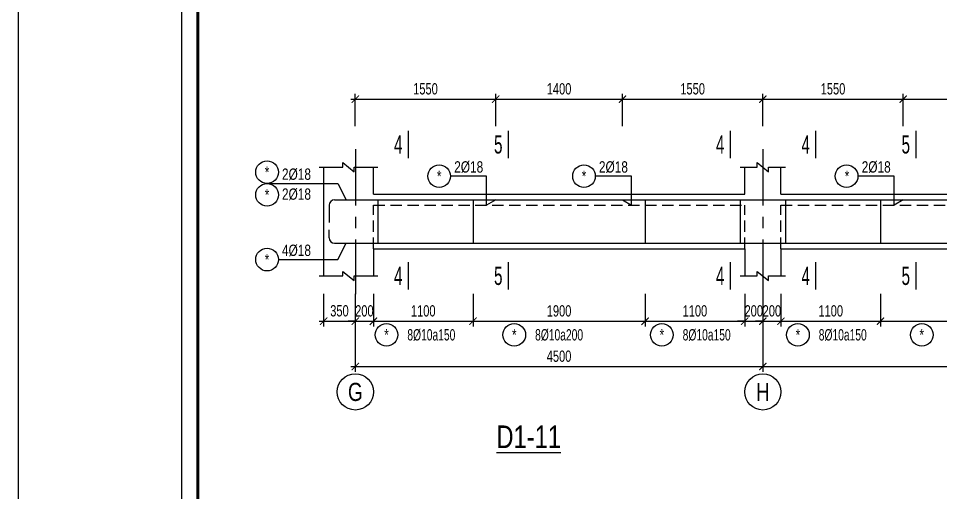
# Model space of a CAD drawing. Header units: millimetres. Extents: x -25284 to 100333, y 0 to 76881.
# Drawn here: x 0 to 10183, y 66321 to 71552 of the extents above; entities that cross this region are included whole.
import ezdxf
from ezdxf.enums import TextEntityAlignment as Align

# ---------------------------------------------------------------- set-up
doc = ezdxf.new("R2010")
doc.units = ezdxf.units.MM
doc.header["$LTSCALE"] = 500
doc.header["$MEASUREMENT"] = 0
doc.linetypes.add('CENTER', pattern=[2, 1.25, -0.25, 0.25, -0.25])
doc.linetypes.add('HIDDEN', pattern=[0.375, 0.25, -0.125])
for name, color, linetype in [('CDC-KHUNGTEN', 7, 'Continuous'), ('KCS_AXIS', 5, 'CENTER'), ('KCS_BORDER', 3, 'Continuous'), ('KCS_CHI', 1, 'Continuous'), ('KCS_DIM', 1, 'Continuous'), ('KCS_HIDDEN', 8, 'HIDDEN'), ('KCS_STEEL', 4, 'Continuous'), ('KCS_TEXT', 2, 'Continuous'), ('KCS_TEXT_TCK', 3, 'Continuous'), ('KCS_TEXT_TK', 2, 'Continuous'), ('KCS_TEXT_TMC', 4, 'Continuous')]:
    doc.layers.add(name, color=color, linetype=linetype)
doc.styles.add('KCS_BIGTEXT', font='arial.ttf', dxfattribs={"width": 0.75})
doc.styles.add('KCS_SMTEXT', font='arial.ttf', dxfattribs={"width": 0.7})
doc.dimstyles.new('KCS_DIM50', dxfattribs={"dimscale": 50, "dimtxt": 2.5, "dimasz": 1.6, "dimexe": 1.2, "dimexo": 0, "dimgap": 1, "dimtad": 1, "dimdec": 0, "dimzin": 0, "dimdsep": 46, "dimtxsty": 'KCS_SMTEXT', "dimblk": 'ARCHTICK', "dimcen": 0, "dimdle": 1, "dimclrd": 256, "dimclre": 256, "dimclrt": 2, "dimadec": 0, "dimazin": 0, "dimtfac": 1, "dimtdec": 0, "dimtix": 1, "dimtmove": 2, "dimatfit": 3, "dimfxl": 1, "dimtolj": 1, "dimtzin": 0, "dimarcsym": 0})

# ---------------------------------------------------------------- blocks, each defined once
blk = doc.blocks.new('_ArchTick')
at = {"color": 0, "linetype": 'ByBlock', "const_width": 0.15}
blk.add_lwpolyline([(-0.5, -0.5), (0.5, 0.5)], dxfattribs=at)
blk = doc.blocks.new('*D77')
at = {"layer": 'Defpoints', "color": 0, "transparency": 16777216}
for p in [(3720, 68512), (8220, 68512), (8220, 67712)]:
    blk.add_point(p, dxfattribs=at)
at = {"layer": 'KCS_DIM', "lineweight": -2, "transparency": 16777216}
for p, q in [((3720, 68512), (3720, 67652)), ((8220, 68512), (8220, 67652)), ((3670, 67712), (8270, 67712))]:
    blk.add_line(p, q, dxfattribs=at)
at = {"layer": 'KCS_DIM', "lineweight": -2, "transparency": 16777216, "xscale": 80, "yscale": 80, "zscale": 80, "rotation": 180}
blk.add_blockref('_ArchTick', (3720, 67712), dxfattribs=at)
at = {"layer": 'KCS_DIM', "lineweight": -2, "transparency": 16777216, "xscale": 80, "yscale": 80, "zscale": 80}
blk.add_blockref('_ArchTick', (8220, 67712), dxfattribs=at)
at = {"layer": 'KCS_DIM', "color": 2, "transparency": 16777216, "insert": (5970, 67825), "char_height": 125, "attachment_point": 5, "style": 'KCS_SMTEXT'}
blk.add_mtext('\\A1;4500', dxfattribs=at)
blk = doc.blocks.new('*D78')
at = {"layer": 'Defpoints', "color": 0, "transparency": 16777216}
for p in [(8220, 68512), (12720, 68512), (12720, 67712)]:
    blk.add_point(p, dxfattribs=at)
at = {"layer": 'KCS_DIM', "lineweight": -2, "transparency": 16777216}
for p, q in [((8220, 68512), (8220, 67652)), ((12720, 68512), (12720, 67652)), ((8170, 67712), (12770, 67712))]:
    blk.add_line(p, q, dxfattribs=at)
at = {"layer": 'KCS_DIM', "lineweight": -2, "transparency": 16777216, "xscale": 80, "yscale": 80, "zscale": 80, "rotation": 180}
blk.add_blockref('_ArchTick', (8220, 67712), dxfattribs=at)
at = {"layer": 'KCS_DIM', "lineweight": -2, "transparency": 16777216, "xscale": 80, "yscale": 80, "zscale": 80}
blk.add_blockref('_ArchTick', (12720, 67712), dxfattribs=at)
at = {"layer": 'KCS_DIM', "color": 2, "transparency": 16777216, "insert": (10470, 67825), "char_height": 125, "attachment_point": 5, "style": 'KCS_SMTEXT'}
blk.add_mtext('\\A1;4500', dxfattribs=at)
blk = doc.blocks.new('*D79')
at = {"layer": 'Defpoints', "color": 0, "transparency": 16777216}
for p in [(3370, 68512), (3720, 68512), (3720, 68212)]:
    blk.add_point(p, dxfattribs=at)
at = {"layer": 'KCS_DIM', "lineweight": -2, "transparency": 16777216}
for p, q in [((3370, 68512), (3370, 68152)), ((3720, 68512), (3720, 68152)), ((3320, 68212), (3770, 68212))]:
    blk.add_line(p, q, dxfattribs=at)
at = {"layer": 'KCS_DIM', "lineweight": -2, "transparency": 16777216, "xscale": 80, "yscale": 80, "zscale": 80, "rotation": 180}
blk.add_blockref('_ArchTick', (3370, 68212), dxfattribs=at)
at = {"layer": 'KCS_DIM', "lineweight": -2, "transparency": 16777216, "xscale": 80, "yscale": 80, "zscale": 80}
blk.add_blockref('_ArchTick', (3720, 68212), dxfattribs=at)
at = {"layer": 'KCS_DIM', "color": 2, "transparency": 16777216, "insert": (3545, 68326), "char_height": 125, "attachment_point": 5, "style": 'KCS_SMTEXT'}
blk.add_mtext('\\A1;350', dxfattribs=at)
blk = doc.blocks.new('*D80')
at = {"layer": 'Defpoints', "color": 0, "transparency": 16777216}
for p in [(3720, 68512), (3920, 68512), (3920, 68212)]:
    blk.add_point(p, dxfattribs=at)
at = {"layer": 'KCS_DIM', "lineweight": -2, "transparency": 16777216}
for p, q in [((3720, 68512), (3720, 68152)), ((3920, 68512), (3920, 68152)), ((3720, 68212), (3640, 68212)), ((3720, 68212), (3920, 68212)), ((3920, 68212), (4000, 68212))]:
    blk.add_line(p, q, dxfattribs=at)
at = {"layer": 'KCS_DIM', "lineweight": -2, "transparency": 16777216, "xscale": 80, "yscale": 80, "zscale": 80}
blk.add_blockref('_ArchTick', (3720, 68212), dxfattribs=at)
at = {"layer": 'KCS_DIM', "lineweight": -2, "transparency": 16777216, "xscale": 80, "yscale": 80, "zscale": 80, "rotation": 180}
blk.add_blockref('_ArchTick', (3920, 68212), dxfattribs=at)
at = {"layer": 'KCS_DIM', "color": 2, "transparency": 16777216, "insert": (3820, 68325), "char_height": 125, "attachment_point": 5, "style": 'KCS_SMTEXT'}
blk.add_mtext('\\A1;200', dxfattribs=at)
blk = doc.blocks.new('*D81')
at = {"layer": 'Defpoints', "color": 0, "transparency": 16777216}
for p in [(8020, 68512), (8220, 68512), (8220, 68212)]:
    blk.add_point(p, dxfattribs=at)
at = {"layer": 'KCS_DIM', "lineweight": -2, "transparency": 16777216}
for p, q in [((8020, 68512), (8020, 68152)), ((8220, 68512), (8220, 68152)), ((8020, 68212), (7940, 68212)), ((8020, 68212), (8220, 68212)), ((8220, 68212), (8300, 68212))]:
    blk.add_line(p, q, dxfattribs=at)
at = {"layer": 'KCS_DIM', "lineweight": -2, "transparency": 16777216, "xscale": 80, "yscale": 80, "zscale": 80}
blk.add_blockref('_ArchTick', (8020, 68212), dxfattribs=at)
at = {"layer": 'KCS_DIM', "lineweight": -2, "transparency": 16777216, "xscale": 80, "yscale": 80, "zscale": 80, "rotation": 180}
blk.add_blockref('_ArchTick', (8220, 68212), dxfattribs=at)
at = {"layer": 'KCS_DIM', "color": 2, "transparency": 16777216, "insert": (8120, 68325), "char_height": 125, "attachment_point": 5, "style": 'KCS_SMTEXT'}
blk.add_mtext('\\A1;200', dxfattribs=at)
blk = doc.blocks.new('*D82')
at = {"layer": 'Defpoints', "color": 0, "transparency": 16777216}
for p in [(8220, 68512), (8420, 68512), (8420, 68212)]:
    blk.add_point(p, dxfattribs=at)
at = {"layer": 'KCS_DIM', "lineweight": -2, "transparency": 16777216}
for p, q in [((8220, 68512), (8220, 68152)), ((8420, 68512), (8420, 68152)), ((8220, 68212), (8140, 68212)), ((8220, 68212), (8420, 68212)), ((8420, 68212), (8500, 68212))]:
    blk.add_line(p, q, dxfattribs=at)
at = {"layer": 'KCS_DIM', "lineweight": -2, "transparency": 16777216, "xscale": 80, "yscale": 80, "zscale": 80}
blk.add_blockref('_ArchTick', (8220, 68212), dxfattribs=at)
at = {"layer": 'KCS_DIM', "lineweight": -2, "transparency": 16777216, "xscale": 80, "yscale": 80, "zscale": 80, "rotation": 180}
blk.add_blockref('_ArchTick', (8420, 68212), dxfattribs=at)
at = {"layer": 'KCS_DIM', "color": 2, "transparency": 16777216, "insert": (8320, 68325), "char_height": 125, "attachment_point": 5, "style": 'KCS_SMTEXT'}
blk.add_mtext('\\A1;200', dxfattribs=at)
blk = doc.blocks.new('*D85')
at = {"layer": 'Defpoints', "color": 0, "transparency": 16777216}
for p in [(5270, 70662), (3720, 70362), (5270, 70362)]:
    blk.add_point(p, dxfattribs=at)
at = {"layer": 'KCS_DIM', "lineweight": -2, "transparency": 16777216}
for p, q in [((3720, 70362), (3720, 70722)), ((5270, 70362), (5270, 70722)), ((3670, 70662), (5320, 70662))]:
    blk.add_line(p, q, dxfattribs=at)
at = {"layer": 'KCS_DIM', "lineweight": -2, "transparency": 16777216, "xscale": 80, "yscale": 80, "zscale": 80, "rotation": 180}
blk.add_blockref('_ArchTick', (3720, 70662), dxfattribs=at)
at = {"layer": 'KCS_DIM', "lineweight": -2, "transparency": 16777216, "xscale": 80, "yscale": 80, "zscale": 80}
blk.add_blockref('_ArchTick', (5270, 70662), dxfattribs=at)
at = {"layer": 'KCS_DIM', "color": 2, "transparency": 16777216, "insert": (4495, 70775), "char_height": 125, "attachment_point": 5, "style": 'KCS_SMTEXT'}
blk.add_mtext('\\A1;1550', dxfattribs=at)
blk = doc.blocks.new('*D86')
at = {"layer": 'Defpoints', "color": 0, "transparency": 16777216}
for p in [(6670, 70662), (5270, 70362), (6670, 70362)]:
    blk.add_point(p, dxfattribs=at)
at = {"layer": 'KCS_DIM', "lineweight": -2, "transparency": 16777216}
for p, q in [((5270, 70362), (5270, 70722)), ((6670, 70362), (6670, 70722)), ((5220, 70662), (6720, 70662))]:
    blk.add_line(p, q, dxfattribs=at)
at = {"layer": 'KCS_DIM', "lineweight": -2, "transparency": 16777216, "xscale": 80, "yscale": 80, "zscale": 80, "rotation": 180}
blk.add_blockref('_ArchTick', (5270, 70662), dxfattribs=at)
at = {"layer": 'KCS_DIM', "lineweight": -2, "transparency": 16777216, "xscale": 80, "yscale": 80, "zscale": 80}
blk.add_blockref('_ArchTick', (6670, 70662), dxfattribs=at)
at = {"layer": 'KCS_DIM', "color": 2, "transparency": 16777216, "insert": (5970, 70775), "char_height": 125, "attachment_point": 5, "style": 'KCS_SMTEXT'}
blk.add_mtext('\\A1;1400', dxfattribs=at)
blk = doc.blocks.new('*D87')
at = {"layer": 'Defpoints', "color": 0, "transparency": 16777216}
for p in [(8220, 70662), (6670, 70362), (8220, 70362)]:
    blk.add_point(p, dxfattribs=at)
at = {"layer": 'KCS_DIM', "lineweight": -2, "transparency": 16777216}
for p, q in [((6670, 70362), (6670, 70722)), ((8220, 70362), (8220, 70722)), ((6620, 70662), (8270, 70662))]:
    blk.add_line(p, q, dxfattribs=at)
at = {"layer": 'KCS_DIM', "lineweight": -2, "transparency": 16777216, "xscale": 80, "yscale": 80, "zscale": 80, "rotation": 180}
blk.add_blockref('_ArchTick', (6670, 70662), dxfattribs=at)
at = {"layer": 'KCS_DIM', "lineweight": -2, "transparency": 16777216, "xscale": 80, "yscale": 80, "zscale": 80}
blk.add_blockref('_ArchTick', (8220, 70662), dxfattribs=at)
at = {"layer": 'KCS_DIM', "color": 2, "transparency": 16777216, "insert": (7445, 70775), "char_height": 125, "attachment_point": 5, "style": 'KCS_SMTEXT'}
blk.add_mtext('\\A1;1550', dxfattribs=at)
blk = doc.blocks.new('*D88')
at = {"layer": 'Defpoints', "color": 0, "transparency": 16777216}
for p in [(9770, 70662), (8220, 70362), (9770, 70362)]:
    blk.add_point(p, dxfattribs=at)
at = {"layer": 'KCS_DIM', "lineweight": -2, "transparency": 16777216}
for p, q in [((8220, 70362), (8220, 70722)), ((9770, 70362), (9770, 70722)), ((8170, 70662), (9820, 70662))]:
    blk.add_line(p, q, dxfattribs=at)
at = {"layer": 'KCS_DIM', "lineweight": -2, "transparency": 16777216, "xscale": 80, "yscale": 80, "zscale": 80, "rotation": 180}
blk.add_blockref('_ArchTick', (8220, 70662), dxfattribs=at)
at = {"layer": 'KCS_DIM', "lineweight": -2, "transparency": 16777216, "xscale": 80, "yscale": 80, "zscale": 80}
blk.add_blockref('_ArchTick', (9770, 70662), dxfattribs=at)
at = {"layer": 'KCS_DIM', "color": 2, "transparency": 16777216, "insert": (8995, 70775), "char_height": 125, "attachment_point": 5, "style": 'KCS_SMTEXT'}
blk.add_mtext('\\A1;1550', dxfattribs=at)
blk = doc.blocks.new('*D89')
at = {"layer": 'Defpoints', "color": 0, "transparency": 16777216}
for p in [(11170, 70662), (9770, 70362), (11170, 70362)]:
    blk.add_point(p, dxfattribs=at)
at = {"layer": 'KCS_DIM', "lineweight": -2, "transparency": 16777216}
for p, q in [((9770, 70362), (9770, 70722)), ((11170, 70362), (11170, 70722)), ((9720, 70662), (11220, 70662))]:
    blk.add_line(p, q, dxfattribs=at)
at = {"layer": 'KCS_DIM', "lineweight": -2, "transparency": 16777216, "xscale": 80, "yscale": 80, "zscale": 80, "rotation": 180}
blk.add_blockref('_ArchTick', (9770, 70662), dxfattribs=at)
at = {"layer": 'KCS_DIM', "lineweight": -2, "transparency": 16777216, "xscale": 80, "yscale": 80, "zscale": 80}
blk.add_blockref('_ArchTick', (11170, 70662), dxfattribs=at)
at = {"layer": 'KCS_DIM', "color": 2, "transparency": 16777216, "insert": (10470, 70775), "char_height": 125, "attachment_point": 5, "style": 'KCS_SMTEXT'}
blk.add_mtext('\\A1;1400', dxfattribs=at)
blk = doc.blocks.new('*D91')
at = {"layer": 'Defpoints', "color": 0, "transparency": 16777216}
for p in [(3920, 68512), (5020, 68512), (5020, 68212)]:
    blk.add_point(p, dxfattribs=at)
at = {"layer": 'KCS_DIM', "lineweight": -2, "transparency": 16777216}
for p, q in [((3920, 68512), (3920, 68152)), ((5020, 68512), (5020, 68152)), ((3870, 68212), (5070, 68212))]:
    blk.add_line(p, q, dxfattribs=at)
at = {"layer": 'KCS_DIM', "lineweight": -2, "transparency": 16777216, "xscale": 80, "yscale": 80, "zscale": 80, "rotation": 180}
blk.add_blockref('_ArchTick', (3920, 68212), dxfattribs=at)
at = {"layer": 'KCS_DIM', "lineweight": -2, "transparency": 16777216, "xscale": 80, "yscale": 80, "zscale": 80}
blk.add_blockref('_ArchTick', (5020, 68212), dxfattribs=at)
at = {"layer": 'KCS_DIM', "color": 2, "transparency": 16777216, "insert": (4470, 68325), "char_height": 125, "attachment_point": 5, "style": 'KCS_SMTEXT'}
blk.add_mtext('\\A1;1100', dxfattribs=at)
blk = doc.blocks.new('*D92')
at = {"layer": 'Defpoints', "color": 0, "transparency": 16777216}
for p in [(5020, 68512), (6920, 68512), (6920, 68212)]:
    blk.add_point(p, dxfattribs=at)
at = {"layer": 'KCS_DIM', "lineweight": -2, "transparency": 16777216}
for p, q in [((5020, 68512), (5020, 68152)), ((6920, 68512), (6920, 68152)), ((4970, 68212), (6970, 68212))]:
    blk.add_line(p, q, dxfattribs=at)
at = {"layer": 'KCS_DIM', "lineweight": -2, "transparency": 16777216, "xscale": 80, "yscale": 80, "zscale": 80, "rotation": 180}
blk.add_blockref('_ArchTick', (5020, 68212), dxfattribs=at)
at = {"layer": 'KCS_DIM', "lineweight": -2, "transparency": 16777216, "xscale": 80, "yscale": 80, "zscale": 80}
blk.add_blockref('_ArchTick', (6920, 68212), dxfattribs=at)
at = {"layer": 'KCS_DIM', "color": 2, "transparency": 16777216, "insert": (5970, 68325), "char_height": 125, "attachment_point": 5, "style": 'KCS_SMTEXT'}
blk.add_mtext('\\A1;1900', dxfattribs=at)
blk = doc.blocks.new('*D93')
at = {"layer": 'Defpoints', "color": 0, "transparency": 16777216}
for p in [(6920, 68512), (8020, 68512), (8020, 68212)]:
    blk.add_point(p, dxfattribs=at)
at = {"layer": 'KCS_DIM', "lineweight": -2, "transparency": 16777216}
for p, q in [((6920, 68512), (6920, 68152)), ((8020, 68512), (8020, 68152)), ((6870, 68212), (8070, 68212))]:
    blk.add_line(p, q, dxfattribs=at)
at = {"layer": 'KCS_DIM', "lineweight": -2, "transparency": 16777216, "xscale": 80, "yscale": 80, "zscale": 80, "rotation": 180}
blk.add_blockref('_ArchTick', (6920, 68212), dxfattribs=at)
at = {"layer": 'KCS_DIM', "lineweight": -2, "transparency": 16777216, "xscale": 80, "yscale": 80, "zscale": 80}
blk.add_blockref('_ArchTick', (8020, 68212), dxfattribs=at)
at = {"layer": 'KCS_DIM', "color": 2, "transparency": 16777216, "insert": (7470, 68325), "char_height": 125, "attachment_point": 5, "style": 'KCS_SMTEXT'}
blk.add_mtext('\\A1;1100', dxfattribs=at)
blk = doc.blocks.new('*D94')
at = {"layer": 'Defpoints', "color": 0, "transparency": 16777216}
for p in [(8420, 68512), (9520, 68512), (9520, 68212)]:
    blk.add_point(p, dxfattribs=at)
at = {"layer": 'KCS_DIM', "lineweight": -2, "transparency": 16777216}
for p, q in [((8420, 68512), (8420, 68152)), ((9520, 68512), (9520, 68152)), ((8370, 68212), (9570, 68212))]:
    blk.add_line(p, q, dxfattribs=at)
at = {"layer": 'KCS_DIM', "lineweight": -2, "transparency": 16777216, "xscale": 80, "yscale": 80, "zscale": 80, "rotation": 180}
blk.add_blockref('_ArchTick', (8420, 68212), dxfattribs=at)
at = {"layer": 'KCS_DIM', "lineweight": -2, "transparency": 16777216, "xscale": 80, "yscale": 80, "zscale": 80}
blk.add_blockref('_ArchTick', (9520, 68212), dxfattribs=at)
at = {"layer": 'KCS_DIM', "color": 2, "transparency": 16777216, "insert": (8970, 68325), "char_height": 125, "attachment_point": 5, "style": 'KCS_SMTEXT'}
blk.add_mtext('\\A1;1100', dxfattribs=at)
blk = doc.blocks.new('*D95')
at = {"layer": 'Defpoints', "color": 0, "transparency": 16777216}
for p in [(9520, 68512), (11420, 68512), (11420, 68212)]:
    blk.add_point(p, dxfattribs=at)
at = {"layer": 'KCS_DIM', "lineweight": -2, "transparency": 16777216}
for p, q in [((9520, 68512), (9520, 68152)), ((11420, 68512), (11420, 68152)), ((9470, 68212), (11470, 68212))]:
    blk.add_line(p, q, dxfattribs=at)
at = {"layer": 'KCS_DIM', "lineweight": -2, "transparency": 16777216, "xscale": 80, "yscale": 80, "zscale": 80, "rotation": 180}
blk.add_blockref('_ArchTick', (9520, 68212), dxfattribs=at)
at = {"layer": 'KCS_DIM', "lineweight": -2, "transparency": 16777216, "xscale": 80, "yscale": 80, "zscale": 80}
blk.add_blockref('_ArchTick', (11420, 68212), dxfattribs=at)
at = {"layer": 'KCS_DIM', "color": 2, "transparency": 16777216, "insert": (10470, 68325), "char_height": 125, "attachment_point": 5, "style": 'KCS_SMTEXT'}
blk.add_mtext('\\A1;1900', dxfattribs=at)
blk = doc.blocks.new('Khung tên chuẩn')
at = {"layer": 'CDC-KHUNGTEN', "color": 8}
blk.add_lwpolyline([(75096, 1100), (83000, 1100), (83000, 58300), (3000, 58300), (3000, 1100), (75096, 1100)], dxfattribs=at)
at = {"layer": 'CDC-KHUNGTEN', "color": 255, "lineweight": 60}
blk.add_lwpolyline([(74900, 1400), (74900, 58000), (3300, 58000), (3300, 1400), (74900, 1400)], close=True, dxfattribs=at)
at = {"layer": 'Defpoints', "color": 1, "ltscale": 0.2}
blk.add_lwpolyline([(0, 0), (0, 59400), (84100, 59400), (84100, 0), (0, 0)], close=True, dxfattribs=at)

msp = doc.modelspace()

# ---------------------------------------------------------------- linework, layer by layer
at = {"layer": 'KCS_AXIS'}
for p, q in [((3720.3, 70111.7), (3720.3, 68511.7)), ((8220.3, 70111.7), (8220.3, 68511.7))]:
    msp.add_line(p, q, dxfattribs=at)
at = {"layer": 'KCS_BORDER'}
for p, q in [((3370.3, 69911.7), (3370.3, 68711.7)), ((3920.3, 69611.7), (3920.3, 69911.7)), ((8020.3, 69611.7), (8020.3, 69911.7)), ((8420.3, 69611.7), (8420.3, 69911.7)), ((3920.3, 69611.7), (8020.3, 69611.7)), ((8420.3, 69611.7), (12520.3, 69611.7)), ((3920.3, 69011.7), (8020.3, 69011.7)), ((3920.3, 69011.7), (3920.3, 68711.7)), ((8020.3, 69011.7), (8020.3, 68711.7)), ((8420.3, 69011.7), (12520.3, 69011.7)), ((8420.3, 69011.7), (8420.3, 68711.7))]:
    msp.add_line(p, q, dxfattribs=at)
at = {"layer": 'KCS_BORDER', "color": 1}
for points in [[(3320.3, 69911.7), (3582.8, 69911.7), (3582.8, 69961.7), (3707.8, 69861.7), (3707.8, 69911.7), (3970.3, 69911.7)], [(7970.3, 69911.7), (8157.8, 69911.7), (8157.8, 69961.7), (8282.8, 69861.7), (8282.8, 69911.7), (8470.3, 69911.7)], [(3320.3, 68711.7), (3582.8, 68711.7), (3582.8, 68761.7), (3707.8, 68661.7), (3707.8, 68711.7), (3970.3, 68711.7)], [(7970.3, 68711.7), (8157.8, 68711.7), (8157.8, 68761.7), (8282.8, 68661.7), (8282.8, 68711.7), (8470.3, 68711.7)]]:
    msp.add_lwpolyline(points, dxfattribs=at)
at = {"layer": 'KCS_CHI'}
for p, q in [((5170.3, 69811.7), (4770.3, 69811.7)), ((5170.3, 69491.7), (5170.3, 69811.7)), ((6770.3, 69811.7), (6370.3, 69811.7)), ((6770.3, 69491.7), (6770.3, 69811.7)), ((9670.3, 69811.7), (9270.3, 69811.7)), ((9670.3, 69491.7), (9670.3, 69811.7)), ((2745.3, 69731.7), (3527.8, 69731.7)), ((3527.8, 69731.7), (3617.8, 69551.7)), ((3527.8, 68891.7), (3617.8, 69071.7)), ((2870.3, 68891.7), (3527.8, 68891.7))]:
    msp.add_line(p, q, dxfattribs=at)
for centre in [(3720.3, 67431.7), (8220.3, 67431.7)]:
    msp.add_circle(centre, 200, dxfattribs=at)
at = {"layer": 'KCS_HIDDEN'}
for p, q in [((3920.3, 69491.7), (8020.3, 69491.7)), ((3920.3, 69011.7), (3920.3, 69491.7)), ((8020.3, 69011.7), (8020.3, 69491.7)), ((8420.3, 69491.7), (12520.3, 69491.7)), ((8420.3, 69011.7), (8420.3, 69491.7))]:
    msp.add_line(p, q, dxfattribs=at)
at = {"layer": 'KCS_STEEL'}
for p, q in [((3490.3, 69551.7), (12950.3, 69551.7)), ((3490.3, 69551.7), (5270.3, 69551.7)), ((3970.3, 69551.7), (3970.3, 69071.7)), ((5020.3, 69551.7), (5020.3, 69071.7)), ((5270.3, 69551.7), (5170.3, 69491.7)), ((6670.3, 69551.7), (9770.3, 69551.7)), ((6670.3, 69551.7), (6770.3, 69491.7)), ((6920.3, 69551.7), (6920.3, 69071.7)), ((7970.3, 69551.7), (7970.3, 69071.7)), ((8470.3, 69551.7), (8470.3, 69071.7)), ((9520.3, 69551.7), (9520.3, 69071.7)), ((9770.3, 69551.7), (9670.3, 69491.7)), ((3430.3, 69491.7), (3430.3, 69301.7)), ((3430.3, 69131.7), (3430.3, 69221.7)), ((3490.3, 69071.7), (12950.3, 69071.7))]:
    msp.add_line(p, q, dxfattribs=at)
for centre, start, end in [((3490.3, 69491.7), 90, 180), ((3490.3, 69131.7), 180, 270)]:
    msp.add_arc(centre, 60, start, end, dxfattribs=at)
at = {"layer": 'KCS_TEXT_TK', "color": 1}
for centre in [(2745.3, 69856.7), (4645.3, 69811.7), (6245.3, 69811.7), (9145.3, 69811.7), (2745.3, 69606.7), (2745.3, 68891.7), (4064.6, 68061.7), (5475.3, 68061.7), (7105.1, 68061.7), (8607.6, 68061.7), (9975.3, 68061.7)]:
    msp.add_circle(centre, 125, dxfattribs=at)
at = {"layer": 'KCS_TEXT_TMC'}
for p, q in [((4306.9, 70011.7), (4306.9, 70311.7)), ((5411.9, 70011.7), (5411.9, 70311.7)), ((7861.9, 70011.7), (7861.9, 70311.7)), ((8806.9, 70011.7), (8806.9, 70311.7)), ((9911.9, 70011.7), (9911.9, 70311.7)), ((4306.9, 68561.7), (4306.9, 68861.7)), ((5411.9, 68561.7), (5411.9, 68861.7)), ((7861.9, 68561.7), (7861.9, 68861.7)), ((8806.9, 68561.7), (8806.9, 68861.7)), ((9911.9, 68561.7), (9911.9, 68861.7))]:
    msp.add_line(p, q, dxfattribs=at)

# ---------------------------------------------------------------- block references
at = {"xscale": 0.6000000003099577, "yscale": 0.6000000003099577, "zscale": 0.6000000003099577}
msp.add_blockref('Khung tên chuẩn', (0, 41241.1), dxfattribs=at)

# ---------------------------------------------------------------- texts
at = {"layer": 'KCS_TEXT', "style": 'KCS_SMTEXT'}
for s, width, p in [('2%%c18', 0.75, (4972.2, 69851.7)), ('2%%c18', 0.75, (6570.3, 69851.7)), ('2%%c18', 0.75, (9472.2, 69851.7)), ('2%%c18', 0.75, (3070.3, 69771.7)), ('2%%c18', 0.75, (3070.3, 69551.7)), ('4%%c18', 0.75, (3070.3, 68931.7)), ('8%%C10a150', 0.65, (4559.6, 67999.2)), ('8%%C10a200', 0.65, (5970.3, 67999.2)), ('8%%C10a150', 0.65, (7600.1, 67999.2)), ('8%%C10a150', 0.65, (9102.6, 67999.2))]:
    msp.add_text(s, height=125, dxfattribs=dict(at, width=width)).set_placement(p, align=Align.CENTER)
at = {"layer": 'KCS_TEXT', "color": 4, "style": 'KCS_BIGTEXT', "width": 0.75}
for s, p in [('G', (3720.3, 67431.7)), ('H', (8220.3, 67431.7))]:
    msp.add_text(s, height=200, dxfattribs=at).set_placement(p, align=Align.MIDDLE_CENTER)
at = {"layer": 'KCS_TEXT_TCK', "color": 4, "style": 'KCS_BIGTEXT', "width": 0.75}
msp.add_text('%%uD1-11', height=250, dxfattribs=at).set_placement((5278, 66811.7))
at = {"layer": 'KCS_TEXT_TK', "style": 'KCS_SMTEXT', "width": 0.75}
for p in [(2745.3, 69856.7), (4645.7, 69811.7), (6245.3, 69811.7), (9149.9, 69811.7), (2745.3, 69606.7), (2745.3, 68891.7), (4064.6, 68061.7), (5475.3, 68061.7), (7105.1, 68061.7), (8607.6, 68061.7), (9975.3, 68061.7)]:
    msp.add_text('*', height=125, dxfattribs=at).set_placement(p, align=Align.MIDDLE_CENTER)
at = {"layer": 'KCS_TEXT_TMC', "style": 'KCS_BIGTEXT', "width": 0.6}
for s, p in [('4', (4240.3, 70061.7)), ('5', (5345.3, 70061.7)), ('4', (7795.3, 70061.7)), ('4', (8740.3, 70061.7)), ('5', (9845.3, 70061.7)), ('4', (4240.3, 68611.7)), ('5', (5345.3, 68611.7)), ('4', (7795.3, 68611.7)), ('4', (8740.3, 68611.7)), ('5', (9845.3, 68611.7))]:
    msp.add_text(s, height=200, dxfattribs=at).set_placement(p, align=Align.RIGHT)

# ---------------------------------------------------------------- dimensions: what is measured, and where the dimension line sits
at = {"layer": 'KCS_DIM'}
for base, p1, p2, picture, middle in [((5270.3, 70661.7), (3720.3, 70361.7), (5270.3, 70361.7), '*D85', (4495.3, 70775.5)), ((6670.3, 70661.7), (5270.3, 70361.7), (6670.3, 70361.7), '*D86', (5970.3, 70775.5)), ((8220.3, 70661.7), (6670.3, 70361.7), (8220.3, 70361.7), '*D87', (7445.3, 70775.5)), ((9770.3, 70661.7), (8220.3, 70361.7), (9770.3, 70361.7), '*D88', (8995.3, 70775.5)), ((11170.3, 70661.7), (9770.3, 70361.7), (11170.3, 70361.7), '*D89', (10470.3, 70775.5)), ((3720.3, 68211.7), (3370.3, 68511.7), (3720.3, 68511.7), '*D79', (3545.3, 68325.5)), ((3920.3, 68211.7), (3720.3, 68511.7), (3920.3, 68511.7), '*D80', (3820.3, 68325.5)), ((8220.3, 67711.7), (3720.3, 68511.7), (8220.3, 68511.7), '*D77', (5970.3, 67825.5)), ((5020.3, 68211.7), (3920.3, 68511.7), (5020.3, 68511.7), '*D91', (4470.3, 68325.5)), ((6920.3, 68211.7), (5020.3, 68511.7), (6920.3, 68511.7), '*D92', (5970.3, 68325.5)), ((8020.3, 68211.7), (6920.3, 68511.7), (8020.3, 68511.7), '*D93', (7470.3, 68325.5)), ((8220.3, 68211.7), (8020.3, 68511.7), (8220.3, 68511.7), '*D81', (8120.3, 68325.5)), ((8420.3, 68211.7), (8220.3, 68511.7), (8420.3, 68511.7), '*D82', (8320.3, 68325.5)), ((12720.3, 67711.7), (8220.3, 68511.7), (12720.3, 68511.7), '*D78', (10470.3, 67825.5)), ((9520.3, 68211.7), (8420.3, 68511.7), (9520.3, 68511.7), '*D94', (8970.3, 68325.5)), ((11420.3, 68211.7), (9520.3, 68511.7), (11420.3, 68511.7), '*D95', (10470.3, 68325.5))]:
    dim = msp.add_linear_dim(base=base, p1=p1, p2=p2, dimstyle='KCS_DIM50', dxfattribs=at)
    dim.commit()
    dim.dimension.update_dxf_attribs({"geometry": picture, "text_midpoint": middle})

doc.saveas('drawing.dxf')
